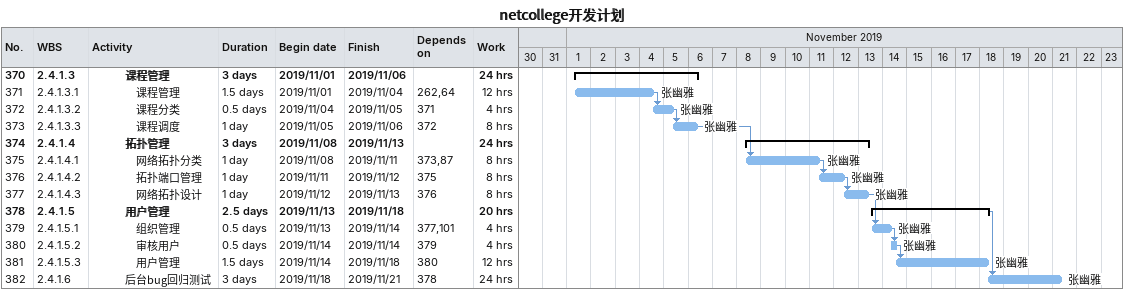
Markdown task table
netcollege开发计划

| ID | WBS | Task | Duration | Start | Finish | Predecessors | Resources | Work (h) |
|---|---|---|---|---|---|---|---|---|
| 370 | 2.4.1.3 | **课程管理** | 3d | 2019-11-01 | 2019-11-06 |  |  | 24 |
| 371 | 2.4.1.3.1 | 课程管理 | 1.5d | 2019-11-01 | 2019-11-04 | 262, 64 | 张幽雅 | 12 |
| 372 | 2.4.1.3.2 | 课程分类 | 0.5d | 2019-11-04 | 2019-11-05 | 371 | 张幽雅 | 4 |
| 373 | 2.4.1.3.3 | 课程调度 | 1d | 2019-11-05 | 2019-11-06 | 372 | 张幽雅 | 8 |
| 374 | 2.4.1.4 | **拓扑管理** | 3d | 2019-11-08 | 2019-11-13 |  |  | 24 |
| 375 | 2.4.1.4.1 | 网络拓扑分类 | 1d | 2019-11-08 | 2019-11-11 | 373, 87 | 张幽雅 | 8 |
| 376 | 2.4.1.4.2 | 拓扑端口管理 | 1d | 2019-11-11 | 2019-11-12 | 375 | 张幽雅 | 8 |
| 377 | 2.4.1.4.3 | 网络拓扑设计 | 1d | 2019-11-12 | 2019-11-13 | 376 | 张幽雅 | 8 |
| 378 | 2.4.1.5 | **用户管理** | 2.5d | 2019-11-13 | 2019-11-18 |  |  | 20 |
| 379 | 2.4.1.5.1 | 组织管理 | 0.5d | 2019-11-13 | 2019-11-14 | 377, 101 | 张幽雅 | 4 |
| 380 | 2.4.1.5.2 | 审核用户 | 0.5d | 2019-11-14 | 2019-11-14 | 379 | 张幽雅 | 4 |
| 381 | 2.4.1.5.3 | 用户管理 | 1.5d | 2019-11-14 | 2019-11-18 | 380 | 张幽雅 | 12 |
| 382 | 2.4.1.6 | 后台bug回归测试 | 3d | 2019-11-18 | 2019-11-21 | 378 | 张幽雅 | 24 |
